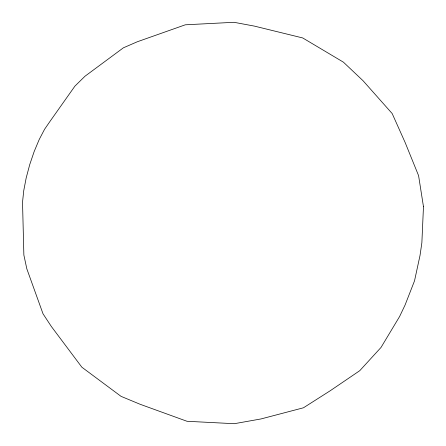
<?xml version="1.0" encoding="UTF-8"?>
<svg xmlns="http://www.w3.org/2000/svg" width="446" height="446" viewBox="0 0 446 446"><rect width="100%" height="100%" fill="white"/><g stroke="black" fill="none" stroke-linecap="round" stroke-linejoin="round"><path stroke-width="0.67" d="M423.471 206.682L421.871 242.685L420.032 255.402L414.529 280.824L405.057 305.064L399.61 316.504L381.023 347.44L359.76 370.682L330.23 390.746L303.436 407.795L260.994 418.945L234.301 423.7L187.019 421.28L140.161 404.288L121.05 396.355L81.858 367.203L51.323 326.455L43.011 313.789L26.816 268.787L23.867 255.028L22.529 202.2L23.733 190.71L26.186 177.921L29.731 164.607L34.158 151.556L39.203 139.531L44.572 129.273L49.952 121.457L74.922 86.117L85.013 76.221L123.386 47.817L137.351 41.751L185.296 24.809L234.016 22.3L254.359 26.102L302.734 37.955L343.409 62.161L363.05 80.726L392.19 113.579L405.119 142.469L418.582 175.64L423.471 206.682"/></g></svg>
